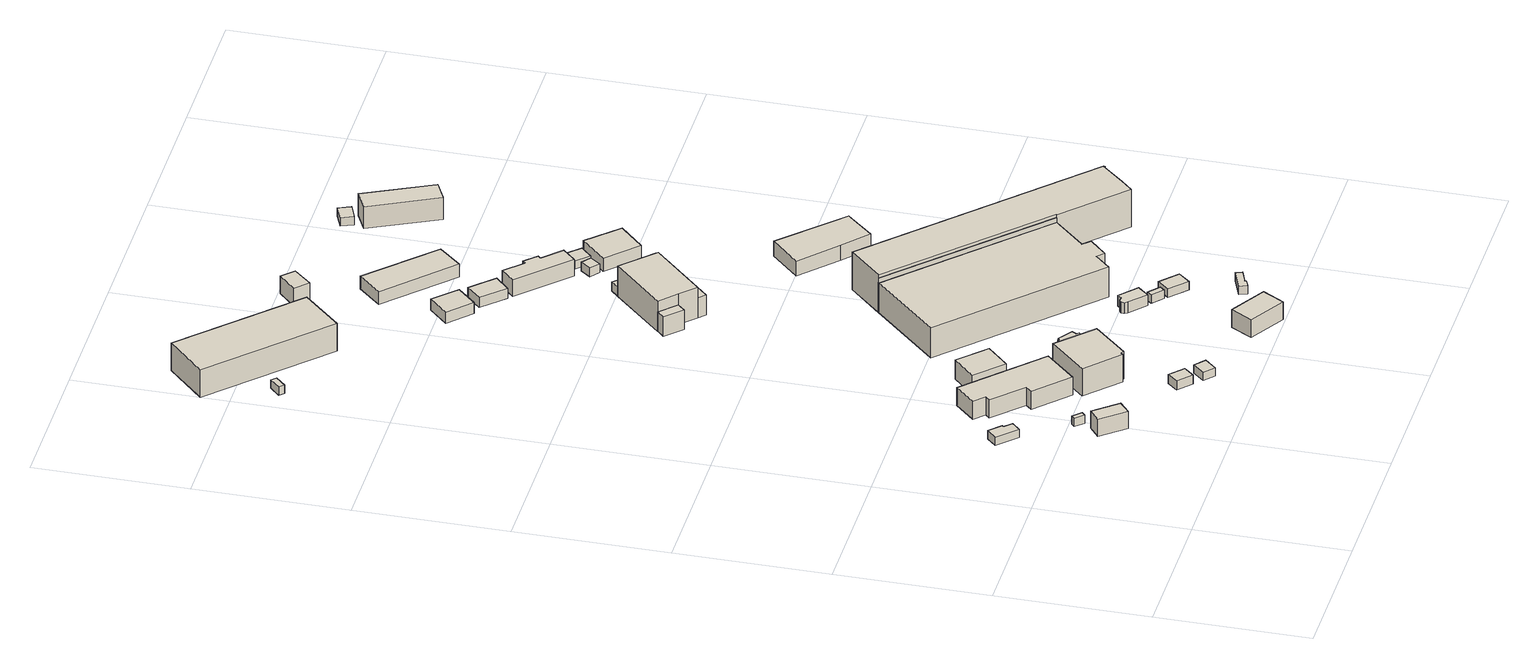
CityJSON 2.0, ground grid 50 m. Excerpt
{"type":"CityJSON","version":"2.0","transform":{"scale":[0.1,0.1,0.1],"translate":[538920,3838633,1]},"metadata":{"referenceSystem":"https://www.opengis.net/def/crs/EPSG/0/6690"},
"CityObjects":{
"building1":{"type":"Building","attributes":{"class":"3001","BuildingDetailAttribute.specifiedBuildingCoverageRate":0.6,"BuildingDetailAttribute.surveyYear":2017,"BuildingRiverFloodingRiskAttribute.description":"1","BuildingRiverFloodingRiskAttribute.rank":"2","BuildingRiverFloodingRiskAttribute.depth":0.975,"BuildingRiverFloodingRiskAttribute.adminType":"1","BuildingRiverFloodingRiskAttribute.scale":"2","BuildingRiverFloodingRiskAttribute.duration":2.05,"BuildingTsunamiRiskAttribute.description":"1","BuildingTsunamiRiskAttribute.rank":"1","BuildingTsunamiRiskAttribute.depth":0.34,"BuildingHighTideRiskAttribute.description":"1","BuildingHighTideRiskAttribute.rank":"2","BuildingHighTideRiskAttribute.depth":2.51,"BuildingIDAttribute.prefecture":"27","BuildingIDAttribute.city":"27113"},"geometry":[{"type":"Solid","lod":"1","boundaries":[[[[0,1,2,3,4,5]],[[4,6,7,5]],[[3,8,6,4]],[[2,9,8,3]],[[1,10,9,2]],[[0,11,10,1]],[[5,7,11,0]],[[6,8,9,10,11,7]]]]}]},
"building2":{"type":"Building","attributes":{"class":"3001","measuredHeight":6.1,"BuildingDetailAttribute.specifiedBuildingCoverageRate":0.6,"BuildingDetailAttribute.surveyYear":2017,"BuildingRiverFloodingRiskAttribute.description":"1","BuildingRiverFloodingRiskAttribute.rank":"2","BuildingRiverFloodingRiskAttribute.depth":0.91,"BuildingRiverFloodingRiskAttribute.adminType":"1","BuildingRiverFloodingRiskAttribute.scale":"2","BuildingRiverFloodingRiskAttribute.duration":2.18,"BuildingTsunamiRiskAttribute.description":"1","BuildingTsunamiRiskAttribute.rank":"2","BuildingTsunamiRiskAttribute.depth":0.71,"BuildingHighTideRiskAttribute.description":"1","BuildingHighTideRiskAttribute.rank":"3","BuildingHighTideRiskAttribute.depth":3.35,"BuildingIDAttribute.prefecture":"27","BuildingIDAttribute.city":"27113"},"geometry":[{"type":"Solid","lod":"1","boundaries":[[[[12,13,14,15]],[[14,16,17,15]],[[13,18,16,14]],[[12,19,18,13]],[[15,17,19,12]],[[16,18,19,17]]]]}]},
"building3":{"type":"Building","attributes":{"class":"3001","BuildingDetailAttribute.specifiedBuildingCoverageRate":0.6,"BuildingDetailAttribute.surveyYear":2017,"BuildingRiverFloodingRiskAttribute.description":"1","BuildingRiverFloodingRiskAttribute.rank":"2","BuildingRiverFloodingRiskAttribute.depth":0.562,"BuildingRiverFloodingRiskAttribute.adminType":"1","BuildingRiverFloodingRiskAttribute.scale":"2","BuildingRiverFloodingRiskAttribute.duration":0.55,"BuildingTsunamiRiskAttribute.description":"1","BuildingTsunamiRiskAttribute.rank":"1","BuildingTsunamiRiskAttribute.depth":0.32,"BuildingHighTideRiskAttribute.description":"1","BuildingHighTideRiskAttribute.rank":"2","BuildingHighTideRiskAttribute.depth":2.95,"BuildingIDAttribute.prefecture":"27","BuildingIDAttribute.city":"27113"},"geometry":[{"type":"Solid","lod":"1","boundaries":[[[[20,21,22,23]],[[22,24,25,23]],[[21,26,24,22]],[[20,27,26,21]],[[23,25,27,20]],[[24,26,27,25]]]]}]},
"building4":{"type":"Building","attributes":{"class":"3003","measuredHeight":6.5,"BuildingDetailAttribute.specifiedBuildingCoverageRate":0.6,"BuildingDetailAttribute.surveyYear":2017,"BuildingRiverFloodingRiskAttribute.description":"1","BuildingRiverFloodingRiskAttribute.rank":"2","BuildingRiverFloodingRiskAttribute.depth":0.852,"BuildingRiverFloodingRiskAttribute.adminType":"1","BuildingRiverFloodingRiskAttribute.scale":"2","BuildingRiverFloodingRiskAttribute.duration":1.78,"BuildingTsunamiRiskAttribute.description":"1","BuildingTsunamiRiskAttribute.rank":"1","BuildingTsunamiRiskAttribute.depth":0.22,"BuildingHighTideRiskAttribute.description":"1","BuildingHighTideRiskAttribute.rank":"2","BuildingHighTideRiskAttribute.depth":2.92,"BuildingIDAttribute.prefecture":"27","BuildingIDAttribute.city":"27113"},"geometry":[{"type":"Solid","lod":"1","boundaries":[[[[28,29,30,31,32,33,34,35]],[[34,36,37,35]],[[33,38,36,34]],[[32,39,38,33]],[[31,40,39,32]],[[30,41,40,31]],[[29,42,41,30]],[[28,43,42,29]],[[35,37,43,28]],[[36,38,39,40,41,42,43,37]]]]}]},
"building5":{"type":"Building","attributes":{"class":"3001","measuredHeight":3.4,"BuildingDetailAttribute.specifiedBuildingCoverageRate":0.6,"BuildingDetailAttribute.surveyYear":2017,"BuildingRiverFloodingRiskAttribute.description":"1","BuildingRiverFloodingRiskAttribute.rank":"2","BuildingRiverFloodingRiskAttribute.depth":0.884,"BuildingRiverFloodingRiskAttribute.adminType":"1","BuildingRiverFloodingRiskAttribute.scale":"2","BuildingRiverFloodingRiskAttribute.duration":2.1,"BuildingTsunamiRiskAttribute.description":"1","BuildingTsunamiRiskAttribute.rank":"1","BuildingTsunamiRiskAttribute.depth":0.27,"BuildingHighTideRiskAttribute.description":"1","BuildingHighTideRiskAttribute.rank":"2","BuildingHighTideRiskAttribute.depth":2.98,"BuildingIDAttribute.prefecture":"27","BuildingIDAttribute.city":"27113"},"geometry":[{"type":"Solid","lod":"1","boundaries":[[[[44,45,46,47]],[[46,48,49,47]],[[45,50,48,46]],[[44,51,50,45]],[[47,49,51,44]],[[48,50,51,49]]]]}]},
"building6":{"type":"Building","attributes":{"class":"3001","BuildingDetailAttribute.specifiedBuildingCoverageRate":0.6,"BuildingDetailAttribute.surveyYear":2017,"BuildingRiverFloodingRiskAttribute.description":"1","BuildingRiverFloodingRiskAttribute.rank":"2","BuildingRiverFloodingRiskAttribute.depth":0.884,"BuildingRiverFloodingRiskAttribute.adminType":"1","BuildingRiverFloodingRiskAttribute.scale":"2","BuildingRiverFloodingRiskAttribute.duration":2.1,"BuildingTsunamiRiskAttribute.description":"1","BuildingTsunamiRiskAttribute.rank":"1","BuildingTsunamiRiskAttribute.depth":0.12,"BuildingHighTideRiskAttribute.description":"1","BuildingHighTideRiskAttribute.rank":"2","BuildingHighTideRiskAttribute.depth":2.93,"BuildingIDAttribute.prefecture":"27","BuildingIDAttribute.city":"27113"},"geometry":[{"type":"Solid","lod":"1","boundaries":[[[[52,53,54,55]],[[54,56,57,55]],[[53,58,56,54]],[[52,59,58,53]],[[55,57,59,52]],[[56,58,59,57]]]]}]},
"building7":{"type":"Building","attributes":{"計測周辺長":44.35,"1/2500図郭":34,"区名":"西淀川区","町丁目名称":"西島２丁目","街区番号":1,"class":"3001","usage":"452","measuredHeight":7,"storeysAboveGround":1,"BuildingDetailAttribute.buildingRoofEdgeArea":121.85,"BuildingDetailAttribute.buildingStructureType":"610","BuildingDetailAttribute.buildingStructureOrgType":"2","BuildingDetailAttribute.detailedUsage":"1620","BuildingDetailAttribute.specifiedBuildingCoverageRate":0.6,"BuildingDetailAttribute.surveyYear":2017,"BuildingRiverFloodingRiskAttribute.description":"1","BuildingRiverFloodingRiskAttribute.rank":"2","BuildingRiverFloodingRiskAttribute.depth":0.852,"BuildingRiverFloodingRiskAttribute.adminType":"1","BuildingRiverFloodingRiskAttribute.scale":"2","BuildingRiverFloodingRiskAttribute.duration":1.78,"BuildingTsunamiRiskAttribute.description":"1","BuildingTsunamiRiskAttribute.rank":"1","BuildingTsunamiRiskAttribute.depth":0.3,"BuildingHighTideRiskAttribute.description":"1","BuildingHighTideRiskAttribute.rank":"3","BuildingHighTideRiskAttribute.depth":3.02,"BuildingIDAttribute.prefecture":"27","BuildingIDAttribute.city":"27113"},"geometry":[{"type":"Solid","lod":"1","boundaries":[[[[60,61,62,63]],[[62,64,65,63]],[[61,66,64,62]],[[60,67,66,61]],[[63,65,67,60]],[[64,66,67,65]]]]}]},
"building8":{"type":"Building","attributes":{"計測周辺長":64.25,"1/2500図郭":34,"区名":"西淀川区","町丁目名称":"西島２丁目","街区番号":1,"class":"3001","usage":"452","measuredHeight":9.9,"storeysAboveGround":2,"BuildingDetailAttribute.buildingRoofEdgeArea":258.98,"BuildingDetailAttribute.buildingStructureType":"610","BuildingDetailAttribute.buildingStructureOrgType":"2","BuildingDetailAttribute.detailedUsage":"1620","BuildingDetailAttribute.specifiedBuildingCoverageRate":0.6,"BuildingDetailAttribute.surveyYear":2017,"BuildingRiverFloodingRiskAttribute.description":"1","BuildingRiverFloodingRiskAttribute.rank":"2","BuildingRiverFloodingRiskAttribute.depth":0.881,"BuildingRiverFloodingRiskAttribute.adminType":"1","BuildingRiverFloodingRiskAttribute.scale":"2","BuildingRiverFloodingRiskAttribute.duration":2.22,"BuildingTsunamiRiskAttribute.description":"1","BuildingTsunamiRiskAttribute.rank":"1","BuildingTsunamiRiskAttribute.depth":0.17,"BuildingHighTideRiskAttribute.description":"1","BuildingHighTideRiskAttribute.rank":"2","BuildingHighTideRiskAttribute.depth":2.93,"BuildingIDAttribute.prefecture":"27","BuildingIDAttribute.city":"27113"},"geometry":[{"type":"Solid","lod":"1","boundaries":[[[[68,69,70,71,72,73]],[[72,74,75,73]],[[71,76,74,72]],[[70,77,76,71]],[[69,78,77,70]],[[68,79,78,69]],[[73,75,79,68]],[[74,76,77,78,79,75]]]]}]},
"building9":{"type":"Building","attributes":{"class":"3001","BuildingDetailAttribute.specifiedBuildingCoverageRate":0.6,"BuildingDetailAttribute.surveyYear":2017,"BuildingRiverFloodingRiskAttribute.description":"1","BuildingRiverFloodingRiskAttribute.rank":"2","BuildingRiverFloodingRiskAttribute.depth":1.43,"BuildingRiverFloodingRiskAttribute.adminType":"1","BuildingRiverFloodingRiskAttribute.scale":"2","BuildingRiverFloodingRiskAttribute.duration":3.53,"BuildingTsunamiRiskAttribute.description":"1","BuildingTsunamiRiskAttribute.rank":"2","BuildingTsunamiRiskAttribute.depth":1.25,"BuildingHighTideRiskAttribute.description":"1","BuildingHighTideRiskAttribute.rank":"3","BuildingHighTideRiskAttribute.depth":3.85,"BuildingIDAttribute.prefecture":"27","BuildingIDAttribute.city":"27113"},"geometry":[{"type":"Solid","lod":"1","boundaries":[[[[80,81,82,83]],[[82,84,85,83]],[[81,86,84,82]],[[80,87,86,81]],[[83,85,87,80]],[[84,86,87,85]]]]}]},
"building10":{"type":"Building","attributes":{"class":"3001","measuredHeight":3.4,"BuildingDetailAttribute.specifiedBuildingCoverageRate":0.6,"BuildingDetailAttribute.surveyYear":2017,"BuildingRiverFloodingRiskAttribute.description":"1","BuildingRiverFloodingRiskAttribute.rank":"2","BuildingRiverFloodingRiskAttribute.depth":0.881,"BuildingRiverFloodingRiskAttribute.adminType":"1","BuildingRiverFloodingRiskAttribute.scale":"2","BuildingRiverFloodingRiskAttribute.duration":2.22,"BuildingTsunamiRiskAttribute.description":"1","BuildingTsunamiRiskAttribute.rank":"1","BuildingTsunamiRiskAttribute.depth":0.32,"BuildingHighTideRiskAttribute.description":"1","BuildingHighTideRiskAttribute.rank":"3","BuildingHighTideRiskAttribute.depth":3.11,"BuildingIDAttribute.prefecture":"27","BuildingIDAttribute.city":"27113"},"geometry":[{"type":"Solid","lod":"1","boundaries":[[[[88,89,90,91,92,93,94,95]],[[94,96,97,95]],[[93,98,96,94]],[[92,99,98,93]],[[91,100,99,92]],[[90,101,100,91]],[[89,102,101,90]],[[88,103,102,89]],[[95,97,103,88]],[[96,98,99,100,101,102,103,97]]]]}]},
"building11":{"type":"Building","attributes":{"計測周辺長":632.1,"1/2500図郭":34,"区名":"西淀川区","町丁目名称":"西島２丁目","街区番号":1,"class":"3001","usage":"452","measuredHeight":9.8,"storeysAboveGround":1,"BuildingDetailAttribute.buildingRoofEdgeArea":9123.74,"BuildingDetailAttribute.buildingStructureType":"610","BuildingDetailAttribute.buildingStructureOrgType":"2","BuildingDetailAttribute.detailedUsage":"1620","BuildingDetailAttribute.specifiedBuildingCoverageRate":0.6,"BuildingDetailAttribute.surveyYear":2017,"BuildingRiverFloodingRiskAttribute.description":"1","BuildingRiverFloodingRiskAttribute.rank":"2","BuildingRiverFloodingRiskAttribute.depth":1.49,"BuildingRiverFloodingRiskAttribute.adminType":"1","BuildingRiverFloodingRiskAttribute.scale":"2","BuildingRiverFloodingRiskAttribute.duration":4.28,"BuildingTsunamiRiskAttribute.description":"1","BuildingTsunamiRiskAttribute.rank":"2","BuildingTsunamiRiskAttribute.depth":1.01,"BuildingHighTideRiskAttribute.description":"1","BuildingHighTideRiskAttribute.rank":"3","BuildingHighTideRiskAttribute.depth":3.94,"BuildingIDAttribute.prefecture":"27","BuildingIDAttribute.city":"27113"},"geometry":[{"type":"Solid","lod":"1","boundaries":[[[[104,105,106,107]],[[106,108,109,107]],[[105,110,108,106]],[[104,111,110,105]],[[107,109,111,104]],[[108,110,111,109]]]]}]},
"building12":{"type":"Building","attributes":{"計測周辺長":41.01,"1/2500図郭":34,"区名":"西淀川区","町丁目名称":"西島２丁目","街区番号":1,"class":"3003","usage":"441","measuredHeight":6.4,"storeysAboveGround":1,"BuildingDetailAttribute.buildingRoofEdgeArea":99.91,"BuildingDetailAttribute.buildingStructureType":"610","BuildingDetailAttribute.buildingStructureOrgType":"2","BuildingDetailAttribute.detailedUsage":"1510","BuildingDetailAttribute.specifiedBuildingCoverageRate":0.6,"BuildingDetailAttribute.surveyYear":2017,"BuildingRiverFloodingRiskAttribute.description":"1","BuildingRiverFloodingRiskAttribute.rank":"2","BuildingRiverFloodingRiskAttribute.depth":0.934,"BuildingRiverFloodingRiskAttribute.adminType":"1","BuildingRiverFloodingRiskAttribute.scale":"2","BuildingRiverFloodingRiskAttribute.duration":2.2,"BuildingTsunamiRiskAttribute.description":"1","BuildingTsunamiRiskAttribute.rank":"1","BuildingTsunamiRiskAttribute.depth":0.34,"BuildingHighTideRiskAttribute.description":"1","BuildingHighTideRiskAttribute.rank":"3","BuildingHighTideRiskAttribute.depth":3.35,"BuildingIDAttribute.prefecture":"27","BuildingIDAttribute.city":"27113"},"geometry":[{"type":"Solid","lod":"1","boundaries":[[[[112,113,114,115]],[[114,116,117,115]],[[113,118,116,114]],[[112,119,118,113]],[[115,117,119,112]],[[116,118,119,117]]]]}]},
"building13":{"type":"Building","attributes":{"class":"3003","measuredHeight":7,"BuildingDetailAttribute.specifiedBuildingCoverageRate":0.6,"BuildingDetailAttribute.surveyYear":2017,"BuildingRiverFloodingRiskAttribute.description":"1","BuildingRiverFloodingRiskAttribute.rank":"2","BuildingRiverFloodingRiskAttribute.depth":1.22,"BuildingRiverFloodingRiskAttribute.adminType":"1","BuildingRiverFloodingRiskAttribute.scale":"2","BuildingRiverFloodingRiskAttribute.duration":2.65,"BuildingTsunamiRiskAttribute.description":"1","BuildingTsunamiRiskAttribute.rank":"2","BuildingTsunamiRiskAttribute.depth":0.55,"BuildingHighTideRiskAttribute.description":"1","BuildingHighTideRiskAttribute.rank":"3","BuildingHighTideRiskAttribute.depth":3.21,"BuildingIDAttribute.prefecture":"27","BuildingIDAttribute.city":"27113"},"geometry":[{"type":"Solid","lod":"1","boundaries":[[[[120,121,122,123]],[[122,124,125,123]],[[121,126,124,122]],[[120,127,126,121]],[[123,125,127,120]],[[124,126,127,125]]]]}]},
"building14":{"type":"Building","attributes":{"class":"3003","measuredHeight":3.9,"BuildingDetailAttribute.specifiedBuildingCoverageRate":0.6,"BuildingDetailAttribute.surveyYear":2017,"BuildingRiverFloodingRiskAttribute.description":"1","BuildingRiverFloodingRiskAttribute.rank":"2","BuildingRiverFloodingRiskAttribute.depth":1.2,"BuildingRiverFloodingRiskAttribute.adminType":"1","BuildingRiverFloodingRiskAttribute.scale":"2","BuildingRiverFloodingRiskAttribute.duration":2.58,"BuildingTsunamiRiskAttribute.description":"1","BuildingTsunamiRiskAttribute.rank":"1","BuildingTsunamiRiskAttribute.depth":0.44,"BuildingHighTideRiskAttribute.description":"1","BuildingHighTideRiskAttribute.rank":"3","BuildingHighTideRiskAttribute.depth":3.41,"BuildingIDAttribute.prefecture":"27","BuildingIDAttribute.city":"27113"},"geometry":[{"type":"Solid","lod":"1","boundaries":[[[[128,129,130,131,132,133,134,135,136,137]],[[136,138,139,137]],[[135,140,138,136]],[[134,141,140,135]],[[133,142,141,134]],[[132,143,142,133]],[[131,144,143,132]],[[130,145,144,131]],[[129,146,145,130]],[[128,147,146,129]],[[137,139,147,128]],[[138,140,141,142,143,144,145,146,147,139]]]]}]},
"building15":{"type":"Building","attributes":{"計測周辺長":193.15,"1/2500図郭":34,"区名":"西淀川区","町丁目名称":"西島２丁目","街区番号":1,"class":"3001","usage":"452","measuredHeight":10.8,"storeysAboveGround":2,"BuildingDetailAttribute.buildingRoofEdgeArea":1905.08,"BuildingDetailAttribute.buildingStructureType":"610","BuildingDetailAttribute.buildingStructureOrgType":"2","BuildingDetailAttribute.detailedUsage":"1620","BuildingDetailAttribute.specifiedBuildingCoverageRate":0.6,"BuildingDetailAttribute.surveyYear":2017,"BuildingRiverFloodingRiskAttribute.description":"1","BuildingRiverFloodingRiskAttribute.rank":"2","BuildingRiverFloodingRiskAttribute.depth":1.15,"BuildingRiverFloodingRiskAttribute.adminType":"1","BuildingRiverFloodingRiskAttribute.scale":"2","BuildingRiverFloodingRiskAttribute.duration":2.62,"BuildingTsunamiRiskAttribute.description":"1","BuildingTsunamiRiskAttribute.rank":"1","BuildingTsunamiRiskAttribute.depth":0.41,"BuildingHighTideRiskAttribute.description":"1","BuildingHighTideRiskAttribute.rank":"3","BuildingHighTideRiskAttribute.depth":3.24,"BuildingIDAttribute.prefecture":"27","BuildingIDAttribute.city":"27113"},"geometry":[{"type":"Solid","lod":"1","boundaries":[[[[148,149,150,151,152,153,154,155,156,157]],[[156,158,159,157]],[[155,160,158,156]],[[154,161,160,155]],[[153,162,161,154]],[[152,163,162,153]],[[151,164,163,152]],[[150,165,164,151]],[[149,166,165,150]],[[148,167,166,149]],[[157,159,167,148]],[[158,160,161,162,163,164,165,166,167,159]]]]}]},
"building16":{"type":"Building","attributes":{"class":"3001","BuildingDetailAttribute.specifiedBuildingCoverageRate":0.6,"BuildingDetailAttribute.surveyYear":2017,"BuildingRiverFloodingRiskAttribute.description":"1","BuildingRiverFloodingRiskAttribute.rank":"2","BuildingRiverFloodingRiskAttribute.depth":0.876,"BuildingRiverFloodingRiskAttribute.adminType":"1","BuildingRiverFloodingRiskAttribute.scale":"2","BuildingRiverFloodingRiskAttribute.duration":2.12,"BuildingTsunamiRiskAttribute.description":"1","BuildingTsunamiRiskAttribute.rank":"1","BuildingTsunamiRiskAttribute.depth":0.45,"BuildingHighTideRiskAttribute.description":"1","BuildingHighTideRiskAttribute.rank":"3","BuildingHighTideRiskAttribute.depth":3.47,"BuildingIDAttribute.prefecture":"27","BuildingIDAttribute.city":"27113"},"geometry":[{"type":"Solid","lod":"1","boundaries":[[[[168,169,170,171]],[[170,172,173,171]],[[169,174,172,170]],[[168,175,174,169]],[[171,173,175,168]],[[172,174,175,173]]]]}]},
"building17":{"type":"Building","attributes":{"class":"3001","measuredHeight":11,"BuildingDetailAttribute.specifiedBuildingCoverageRate":0.6,"BuildingDetailAttribute.surveyYear":2017,"BuildingRiverFloodingRiskAttribute.description":"1","BuildingRiverFloodingRiskAttribute.rank":"2","BuildingRiverFloodingRiskAttribute.depth":1.23,"BuildingRiverFloodingRiskAttribute.adminType":"1","BuildingRiverFloodingRiskAttribute.scale":"2","BuildingRiverFloodingRiskAttribute.duration":2.67,"BuildingTsunamiRiskAttribute.description":"1","BuildingTsunamiRiskAttribute.rank":"1","BuildingTsunamiRiskAttribute.depth":0.09,"BuildingHighTideRiskAttribute.description":"1","BuildingHighTideRiskAttribute.rank":"2","BuildingHighTideRiskAttribute.depth":2.95,"BuildingIDAttribute.prefecture":"27","BuildingIDAttribute.city":"27113"},"geometry":[{"type":"Solid","lod":"1","boundaries":[[[[176,177,178,179,180,181,182,183,184]],[[183,185,186,184]],[[182,187,185,183]],[[181,188,187,182]],[[180,189,188,181]],[[179,190,189,180]],[[178,191,190,179]],[[177,192,191,178]],[[176,193,192,177]],[[184,186,193,176]],[[185,187,188,189,190,191,192,193,186]]]]}]},
"building18":{"type":"Building","attributes":{"計測周辺長":37.48,"1/2500図郭":34,"区名":"西淀川区","町丁目名称":"西島２丁目","街区番号":1,"class":"3001","usage":"452","measuredHeight":4,"storeysAboveGround":1,"BuildingDetailAttribute.buildingRoofEdgeArea":87.28,"BuildingDetailAttribute.buildingStructureType":"610","BuildingDetailAttribute.buildingStructureOrgType":"2","BuildingDetailAttribute.detailedUsage":"1620","BuildingDetailAttribute.specifiedBuildingCoverageRate":0.6,"BuildingDetailAttribute.surveyYear":2017,"BuildingRiverFloodingRiskAttribute.description":"1","BuildingRiverFloodingRiskAttribute.rank":"2","BuildingRiverFloodingRiskAttribute.depth":1.43,"BuildingRiverFloodingRiskAttribute.adminType":"1","BuildingRiverFloodingRiskAttribute.scale":"2","BuildingRiverFloodingRiskAttribute.duration":3.55,"BuildingTsunamiRiskAttribute.description":"1","BuildingTsunamiRiskAttribute.rank":"2","BuildingTsunamiRiskAttribute.depth":1.18,"BuildingHighTideRiskAttribute.description":"1","BuildingHighTideRiskAttribute.rank":"3","BuildingHighTideRiskAttribute.depth":3.87,"BuildingIDAttribute.prefecture":"27","BuildingIDAttribute.city":"27113"},"geometry":[{"type":"Solid","lod":"1","boundaries":[[[[194,195,196,197]],[[196,198,199,197]],[[195,200,198,196]],[[194,201,200,195]],[[197,199,201,194]],[[198,200,201,199]]]]}]},
"building19":{"type":"Building","attributes":{"class":"3001","BuildingDetailAttribute.specifiedBuildingCoverageRate":0.6,"BuildingDetailAttribute.surveyYear":2017,"BuildingRiverFloodingRiskAttribute.description":"1","BuildingRiverFloodingRiskAttribute.rank":"2","BuildingRiverFloodingRiskAttribute.depth":1.39,"BuildingRiverFloodingRiskAttribute.adminType":"1","BuildingRiverFloodingRiskAttribute.scale":"2","BuildingRiverFloodingRiskAttribute.duration":2.82,"BuildingTsunamiRiskAttribute.description":"1","BuildingTsunamiRiskAttribute.rank":"1","BuildingTsunamiRiskAttribute.depth":0.41,"BuildingHighTideRiskAttribute.description":"1","BuildingHighTideRiskAttribute.rank":"3","BuildingHighTideRiskAttribute.depth":3.43,"BuildingIDAttribute.prefecture":"27","BuildingIDAttribute.city":"27113"},"geometry":[{"type":"Solid","lod":"1","boundaries":[[[[202,203,204,205]],[[204,206,207,205]],[[203,208,206,204]],[[202,209,208,203]],[[205,207,209,202]],[[206,208,209,207]]]]}]},
"building20":{"type":"Building","attributes":{"class":"3001","BuildingDetailAttribute.specifiedBuildingCoverageRate":0.6,"BuildingDetailAttribute.surveyYear":2017,"BuildingRiverFloodingRiskAttribute.description":"1","BuildingRiverFloodingRiskAttribute.rank":"2","BuildingRiverFloodingRiskAttribute.depth":1.43,"BuildingRiverFloodingRiskAttribute.adminType":"1","BuildingRiverFloodingRiskAttribute.scale":"2","BuildingRiverFloodingRiskAttribute.duration":2.87,"BuildingTsunamiRiskAttribute.description":"1","BuildingTsunamiRiskAttribute.rank":"1","BuildingTsunamiRiskAttribute.depth":0.47,"BuildingHighTideRiskAttribute.description":"1","BuildingHighTideRiskAttribute.rank":"3","BuildingHighTideRiskAttribute.depth":3.5,"BuildingIDAttribute.prefecture":"27","BuildingIDAttribute.city":"27113"},"geometry":[{"type":"Solid","lod":"1","boundaries":[[[[210,211,212,213,214,215]],[[214,216,217,215]],[[213,218,216,214]],[[212,219,218,213]],[[211,220,219,212]],[[210,221,220,211]],[[215,217,221,210]],[[216,218,219,220,221,217]]]]}]},
"building21":{"type":"Building","attributes":{"class":"3003","measuredHeight":7.3,"BuildingDetailAttribute.specifiedBuildingCoverageRate":0.6,"BuildingDetailAttribute.surveyYear":2017,"BuildingRiverFloodingRiskAttribute.description":"1","BuildingRiverFloodingRiskAttribute.rank":"2","BuildingRiverFloodingRiskAttribute.depth":1.22,"BuildingRiverFloodingRiskAttribute.adminType":"1","BuildingRiverFloodingRiskAttribute.scale":"2","BuildingRiverFloodingRiskAttribute.duration":2.65,"BuildingTsunamiRiskAttribute.description":"1","BuildingTsunamiRiskAttribute.rank":"2","BuildingTsunamiRiskAttribute.depth":0.5,"BuildingHighTideRiskAttribute.description":"1","BuildingHighTideRiskAttribute.rank":"3","BuildingHighTideRiskAttribute.depth":3.36,"BuildingIDAttribute.prefecture":"27","BuildingIDAttribute.city":"27113"},"geometry":[{"type":"Solid","lod":"1","boundaries":[[[[222,223,180,179]],[[180,224,225,179]],[[223,226,224,180]],[[222,227,226,223]],[[179,225,227,222]],[[224,226,227,225]]]]}]},
"building22":{"type":"Building","attributes":{"計測周辺長":33.24,"1/2500図郭":34,"区名":"西淀川区","町丁目名称":"西島２丁目","街区番号":1,"class":"3001","usage":"452","measuredHeight":3.7,"storeysAboveGround":1,"BuildingDetailAttribute.buildingRoofEdgeArea":65.94,"BuildingDetailAttribute.buildingStructureType":"610","BuildingDetailAttribute.buildingStructureOrgType":"2","BuildingDetailAttribute.detailedUsage":"1620","BuildingDetailAttribute.specifiedBuildingCoverageRate":0.6,"BuildingDetailAttribute.surveyYear":2017,"BuildingRiverFloodingRiskAttribute.description":"1","BuildingRiverFloodingRiskAttribute.rank":"2","BuildingRiverFloodingRiskAttribute.depth":1.45,"BuildingRiverFloodingRiskAttribute.adminType":"1","BuildingRiverFloodingRiskAttribute.scale":"2","BuildingRiverFloodingRiskAttribute.duration":3.72,"BuildingTsunamiRiskAttribute.description":"1","BuildingTsunamiRiskAttribute.rank":"2","BuildingTsunamiRiskAttribute.depth":0.98,"BuildingHighTideRiskAttribute.description":"1","BuildingHighTideRiskAttribute.rank":"3","BuildingHighTideRiskAttribute.depth":3.7,"BuildingIDAttribute.prefecture":"27","BuildingIDAttribute.city":"27113"},"geometry":[{"type":"Solid","lod":"1","boundaries":[[[[228,229,230,231]],[[230,232,233,231]],[[229,234,232,230]],[[228,235,234,229]],[[231,233,235,228]],[[232,234,235,233]]]]}]},
"building23":{"type":"Building","attributes":{"計測周辺長":127.51,"1/2500図郭":34,"区名":"西淀川区","町丁目名称":"西島２丁目","街区番号":1,"class":"3002","usage":"452","measuredHeight":12.5,"storeysAboveGround":2,"BuildingDetailAttribute.buildingRoofEdgeArea":14.88,"BuildingDetailAttribute.buildingStructureType":"610","BuildingDetailAttribute.buildingStructureOrgType":"2","BuildingDetailAttribute.detailedUsage":"1620","BuildingDetailAttribute.specifiedBuildingCoverageRate":0.6,"BuildingDetailAttribute.surveyYear":2017,"BuildingRiverFloodingRiskAttribute.description":"1","BuildingRiverFloodingRiskAttribute.rank":"2","BuildingRiverFloodingRiskAttribute.depth":1.01,"BuildingRiverFloodingRiskAttribute.adminType":"1","BuildingRiverFloodingRiskAttribute.scale":"2","BuildingRiverFloodingRiskAttribute.duration":2.2,"BuildingTsunamiRiskAttribute.description":"1","BuildingTsunamiRiskAttribute.rank":"1","BuildingTsunamiRiskAttribute.depth":0.39,"BuildingHighTideRiskAttribute.description":"1","BuildingHighTideRiskAttribute.rank":"3","BuildingHighTideRiskAttribute.depth":3.31,"BuildingIDAttribute.prefecture":"27","BuildingIDAttribute.city":"27113"},"geometry":[{"type":"Solid","lod":"1","boundaries":[[[[148,157,236,149]],[[236,237,238,149]],[[157,239,237,236]],[[148,240,239,157]],[[149,238,240,148]],[[237,239,240,238]]]]}]},
"building24":{"type":"Building","attributes":{"class":"3001","measuredHeight":3.3,"BuildingDetailAttribute.specifiedBuildingCoverageRate":0.6,"BuildingDetailAttribute.surveyYear":2017,"BuildingRiverFloodingRiskAttribute.description":"1","BuildingRiverFloodingRiskAttribute.rank":"2","BuildingRiverFloodingRiskAttribute.depth":1.23,"BuildingRiverFloodingRiskAttribute.adminType":"1","BuildingRiverFloodingRiskAttribute.scale":"2","BuildingRiverFloodingRiskAttribute.duration":2.67,"BuildingTsunamiRiskAttribute.description":"1","BuildingTsunamiRiskAttribute.rank":"1","BuildingTsunamiRiskAttribute.depth":0.05,"BuildingHighTideRiskAttribute.description":"1","BuildingHighTideRiskAttribute.rank":"2","BuildingHighTideRiskAttribute.depth":2.85,"BuildingIDAttribute.prefecture":"27","BuildingIDAttribute.city":"27113"},"geometry":[{"type":"Solid","lod":"1","boundaries":[[[[241,242,176,184]],[[176,243,244,184]],[[242,245,243,176]],[[241,246,245,242]],[[184,244,246,241]],[[243,245,246,244]]]]}]},
"building25":{"type":"Building","attributes":{"計測周辺長":26.87,"1/2500図郭":34,"区名":"西淀川区","町丁目名称":"西島２丁目","街区番号":1,"class":"3001","usage":"452","measuredHeight":6.4,"storeysAboveGround":1,"BuildingDetailAttribute.buildingRoofEdgeArea":43.59,"BuildingDetailAttribute.buildingStructureType":"610","BuildingDetailAttribute.buildingStructureOrgType":"2","BuildingDetailAttribute.detailedUsage":"1620","BuildingDetailAttribute.specifiedBuildingCoverageRate":0.6,"BuildingDetailAttribute.surveyYear":2017,"BuildingRiverFloodingRiskAttribute.description":"1","BuildingRiverFloodingRiskAttribute.rank":"2","BuildingRiverFloodingRiskAttribute.depth":1.64,"BuildingRiverFloodingRiskAttribute.adminType":"1","BuildingRiverFloodingRiskAttribute.scale":"2","BuildingRiverFloodingRiskAttribute.duration":8.18,"BuildingTsunamiRiskAttribute.description":"1","BuildingTsunamiRiskAttribute.rank":"2","BuildingTsunamiRiskAttribute.depth":1.31,"BuildingHighTideRiskAttribute.description":"1","BuildingHighTideRiskAttribute.rank":"3","BuildingHighTideRiskAttribute.depth":4.02,"BuildingIDAttribute.prefecture":"27","BuildingIDAttribute.city":"27113"},"geometry":[{"type":"Solid","lod":"1","boundaries":[[[[247,248,249,250]],[[249,251,252,250]],[[248,253,251,249]],[[247,254,253,248]],[[250,252,254,247]],[[251,253,254,252]]]]}]},
"building26":{"type":"Building","attributes":{"class":"3001","measuredHeight":3.5,"BuildingDetailAttribute.specifiedBuildingCoverageRate":0.6,"BuildingDetailAttribute.surveyYear":2017,"BuildingRiverFloodingRiskAttribute.description":"1","BuildingRiverFloodingRiskAttribute.rank":"2","BuildingRiverFloodingRiskAttribute.depth":1.46,"BuildingRiverFloodingRiskAttribute.adminType":"1","BuildingRiverFloodingRiskAttribute.scale":"2","BuildingRiverFloodingRiskAttribute.duration":3.88,"BuildingTsunamiRiskAttribute.description":"1","BuildingTsunamiRiskAttribute.rank":"2","BuildingTsunamiRiskAttribute.depth":0.68,"BuildingHighTideRiskAttribute.description":"1","BuildingHighTideRiskAttribute.rank":"3","BuildingHighTideRiskAttribute.depth":3.5,"BuildingIDAttribute.prefecture":"27","BuildingIDAttribute.city":"27113"},"geometry":[{"type":"Solid","lod":"1","boundaries":[[[[255,256,257,178,177]],[[178,258,259,177]],[[257,260,258,178]],[[256,261,260,257]],[[255,262,261,256]],[[177,259,262,255]],[[258,260,261,262,259]]]]}]},
"building27":{"type":"Building","attributes":{"計測周辺長":57.98,"1/2500図郭":34,"区名":"西淀川区","町丁目名称":"西島２丁目","街区番号":1,"class":"3003","usage":"452","measuredHeight":6,"storeysAboveGround":1,"BuildingDetailAttribute.buildingRoofEdgeArea":144,"BuildingDetailAttribute.buildingStructureType":"610","BuildingDetailAttribute.buildingStructureOrgType":"2","BuildingDetailAttribute.detailedUsage":"1620","BuildingDetailAttribute.specifiedBuildingCoverageRate":0.6,"BuildingDetailAttribute.surveyYear":2017,"BuildingRiverFloodingRiskAttribute.description":"1","BuildingRiverFloodingRiskAttribute.rank":"2","BuildingRiverFloodingRiskAttribute.depth":1.33,"BuildingRiverFloodingRiskAttribute.adminType":"1","BuildingRiverFloodingRiskAttribute.scale":"2","BuildingRiverFloodingRiskAttribute.duration":2.98,"BuildingTsunamiRiskAttribute.description":"1","BuildingTsunamiRiskAttribute.rank":"2","BuildingTsunamiRiskAttribute.depth":0.91,"BuildingHighTideRiskAttribute.description":"1","BuildingHighTideRiskAttribute.rank":"3","BuildingHighTideRiskAttribute.depth":3.68,"BuildingIDAttribute.prefecture":"27","BuildingIDAttribute.city":"27113"},"geometry":[{"type":"Solid","lod":"1","boundaries":[[[[263,264,265,266,267,268,269,270]],[[269,271,272,270]],[[268,273,271,269]],[[267,274,273,268]],[[266,275,274,267]],[[265,276,275,266]],[[264,277,276,265]],[[263,278,277,264]],[[270,272,278,263]],[[271,273,274,275,276,277,278,272]]]]}]},
"building28":{"type":"Building","attributes":{"計測周辺長":78.04,"1/2500図郭":34,"区名":"西淀川区","町丁目名称":"西島２丁目","街区番号":1,"class":"3001","usage":"452","measuredHeight":4.6,"storeysAboveGround":1,"BuildingDetailAttribute.buildingRoofEdgeArea":295.07,"BuildingDetailAttribute.buildingStructureType":"610","BuildingDetailAttribute.buildingStructureOrgType":"2","BuildingDetailAttribute.detailedUsage":"1620","BuildingDetailAttribute.specifiedBuildingCoverageRate":0.6,"BuildingDetailAttribute.surveyYear":2017,"BuildingRiverFloodingRiskAttribute.description":"1","BuildingRiverFloodingRiskAttribute.rank":"2","BuildingRiverFloodingRiskAttribute.depth":1.63,"BuildingRiverFloodingRiskAttribute.adminType":"1","BuildingRiverFloodingRiskAttribute.scale":"2","BuildingRiverFloodingRiskAttribute.duration":7.75,"BuildingTsunamiRiskAttribute.description":"1","BuildingTsunamiRiskAttribute.rank":"2","BuildingTsunamiRiskAttribute.depth":1.08,"BuildingHighTideRiskAttribute.description":"1","BuildingHighTideRiskAttribute.rank":"3","BuildingHighTideRiskAttribute.depth":3.82,"BuildingIDAttribute.prefecture":"27","BuildingIDAttribute.city":"27113"},"geometry":[{"type":"Solid","lod":"1","boundaries":[[[[279,280,281,282]],[[281,283,284,282]],[[280,285,283,281]],[[279,286,285,280]],[[282,284,286,279]],[[283,285,286,284]]]]}]},
"building29":{"type":"Building","attributes":{"計測周辺長":16.19,"1/2500図郭":34,"区名":"西淀川区","町丁目名称":"西島２丁目","街区番号":1,"class":"3001","usage":"452","measuredHeight":3.1,"storeysAboveGround":1,"BuildingDetailAttribute.buildingRoofEdgeArea":16.34,"BuildingDetailAttribute.buildingStructureType":"610","BuildingDetailAttribute.buildingStructureOrgType":"2","BuildingDetailAttribute.detailedUsage":"1620","BuildingDetailAttribute.specifiedBuildingCoverageRate":0.6,"BuildingDetailAttribute.surveyYear":2017,"BuildingRiverFloodingRiskAttribute.description":"1","BuildingRiverFloodingRiskAttribute.rank":"2","BuildingRiverFloodingRiskAttribute.depth":1.51,"BuildingRiverFloodingRiskAttribute.adminType":"1","BuildingRiverFloodingRiskAttribute.scale":"2","BuildingRiverFloodingRiskAttribute.duration":4.68,"BuildingTsunamiRiskAttribute.description":"1","BuildingTsunamiRiskAttribute.rank":"2","BuildingTsunamiRiskAttribute.depth":0.99,"BuildingHighTideRiskAttribute.description":"1","BuildingHighTideRiskAttribute.rank":"3","BuildingHighTideRiskAttribute.depth":3.81,"BuildingIDAttribute.prefecture":"27","BuildingIDAttribute.city":"27113"},"geometry":[{"type":"Solid","lod":"1","boundaries":[[[[287,288,289,290]],[[289,291,292,290]],[[288,293,291,289]],[[287,294,293,288]],[[290,292,294,287]],[[291,293,294,292]]]]}]},
"building30":{"type":"Building","attributes":{"計測周辺長":210.95,"1/2500図郭":34,"区名":"西淀川区","町丁目名称":"西島２丁目","街区番号":1,"class":"3002","usage":"452","measuredHeight":13.6,"storeysAboveGround":1,"BuildingDetailAttribute.buildingRoofEdgeArea":1369.94,"BuildingDetailAttribute.buildingStructureType":"610","BuildingDetailAttribute.buildingStructureOrgType":"2","BuildingDetailAttribute.detailedUsage":"1620","BuildingDetailAttribute.specifiedBuildingCoverageRate":0.6,"BuildingDetailAttribute.surveyYear":2017,"BuildingRiverFloodingRiskAttribute.description":"1","BuildingRiverFloodingRiskAttribute.rank":"2","BuildingRiverFloodingRiskAttribute.depth":1.04,"BuildingRiverFloodingRiskAttribute.adminType":"1","BuildingRiverFloodingRiskAttribute.scale":"2","BuildingRiverFloodingRiskAttribute.duration":2.25,"BuildingTsunamiRiskAttribute.description":"1","BuildingTsunamiRiskAttribute.rank":"1","BuildingTsunamiRiskAttribute.depth":0.28,"BuildingHighTideRiskAttribute.description":"1","BuildingHighTideRiskAttribute.rank":"3","BuildingHighTideRiskAttribute.depth":3.31,"BuildingIDAttribute.prefecture":"27","BuildingIDAttribute.city":"27113"},"geometry":[{"type":"Solid","lod":"1","boundaries":[[[[295,296,297,298,299,300,301,302,303]],[[302,304,305,303]],[[301,306,304,302]],[[300,307,306,301]],[[299,308,307,300]],[[298,309,308,299]],[[297,310,309,298]],[[296,311,310,297]],[[295,312,311,296]],[[303,305,312,295]],[[304,306,307,308,309,310,311,312,305]]]]}]},
"building31":{"type":"Building","attributes":{"計測周辺長":21.09,"1/2500図郭":34,"区名":"西淀川区","町丁目名称":"西島２丁目","街区番号":1,"class":"3001","usage":"452","storeysAboveGround":1,"BuildingDetailAttribute.buildingRoofEdgeArea":27.76,"BuildingDetailAttribute.buildingStructureType":"610","BuildingDetailAttribute.buildingStructureOrgType":"2","BuildingDetailAttribute.detailedUsage":"1620","BuildingDetailAttribute.specifiedBuildingCoverageRate":0.6,"BuildingDetailAttribute.surveyYear":2017,"BuildingRiverFloodingRiskAttribute.description":"1","BuildingRiverFloodingRiskAttribute.rank":"2","BuildingRiverFloodingRiskAttribute.depth":1.51,"BuildingRiverFloodingRiskAttribute.adminType":"1","BuildingRiverFloodingRiskAttribute.scale":"2","BuildingRiverFloodingRiskAttribute.duration":4.68,"BuildingTsunamiRiskAttribute.description":"1","BuildingTsunamiRiskAttribute.rank":"2","BuildingTsunamiRiskAttribute.depth":1.06,"BuildingHighTideRiskAttribute.description":"1","BuildingHighTideRiskAttribute.rank":"3","BuildingHighTideRiskAttribute.depth":3.89,"BuildingIDAttribute.prefecture":"27","BuildingIDAttribute.city":"27113"},"geometry":[{"type":"Solid","lod":"1","boundaries":[[[[313,314,315,316]],[[315,317,318,316]],[[314,319,317,315]],[[313,320,319,314]],[[316,318,320,313]],[[317,319,320,318]]]]}]},
"building32":{"type":"Building","attributes":{"計測周辺長":79.32,"1/2500図郭":34,"区名":"西淀川区","町丁目名称":"西島２丁目","街区番号":1,"class":"3001","usage":"452","measuredHeight":5.4,"storeysAboveGround":1,"BuildingDetailAttribute.buildingRoofEdgeArea":343.48,"BuildingDetailAttribute.buildingStructureType":"610","BuildingDetailAttribute.buildingStructureOrgType":"2","BuildingDetailAttribute.detailedUsage":"1620","BuildingDetailAttribute.specifiedBuildingCoverageRate":0.6,"BuildingDetailAttribute.surveyYear":2017,"BuildingRiverFloodingRiskAttribute.description":"1","BuildingRiverFloodingRiskAttribute.rank":"2","BuildingRiverFloodingRiskAttribute.depth":1.19,"BuildingRiverFloodingRiskAttribute.adminType":"1","BuildingRiverFloodingRiskAttribute.scale":"2","BuildingRiverFloodingRiskAttribute.duration":2.6,"BuildingTsunamiRiskAttribute.description":"1","BuildingTsunamiRiskAttribute.rank":"2","BuildingTsunamiRiskAttribute.depth":0.66,"BuildingHighTideRiskAttribute.description":"1","BuildingHighTideRiskAttribute.rank":"3","BuildingHighTideRiskAttribute.depth":3.51,"BuildingIDAttribute.prefecture":"27","BuildingIDAttribute.city":"27113"},"geometry":[{"type":"Solid","lod":"1","boundaries":[[[[321,322,323,324,325,326]],[[325,327,328,326]],[[324,329,327,325]],[[323,330,329,324]],[[322,331,330,323]],[[321,332,331,322]],[[326,328,332,321]],[[327,329,330,331,332,328]]]]}]},
"building33":{"type":"Building","attributes":{"計測周辺長":50.21,"1/2500図郭":34,"区名":"西淀川区","町丁目名称":"西島２丁目","街区番号":1,"class":"3003","usage":"452","measuredHeight":4.9,"storeysAboveGround":1,"BuildingDetailAttribute.buildingRoofEdgeArea":156.44,"BuildingDetailAttribute.buildingStructureType":"610","BuildingDetailAttribute.buildingStructureOrgType":"2","BuildingDetailAttribute.detailedUsage":"1620","BuildingDetailAttribute.specifiedBuildingCoverageRate":0.6,"BuildingDetailAttribute.surveyYear":2017,"BuildingRiverFloodingRiskAttribute.description":"1","BuildingRiverFloodingRiskAttribute.rank":"2","BuildingRiverFloodingRiskAttribute.depth":1.46,"BuildingRiverFloodingRiskAttribute.adminType":"1","BuildingRiverFloodingRiskAttribute.scale":"2","BuildingRiverFloodingRiskAttribute.duration":3.88,"BuildingTsunamiRiskAttribute.description":"1","BuildingTsunamiRiskAttribute.rank":"2","BuildingTsunamiRiskAttribute.depth":1.11,"BuildingHighTideRiskAttribute.description":"1","BuildingHighTideRiskAttribute.rank":"3","BuildingHighTideRiskAttribute.depth":3.94,"BuildingIDAttribute.prefecture":"27","BuildingIDAttribute.city":"27113"},"geometry":[{"type":"Solid","lod":"1","boundaries":[[[[333,334,335,336]],[[335,337,338,336]],[[334,339,337,335]],[[333,340,339,334]],[[336,338,340,333]],[[337,339,340,338]]]]}]},
"building34":{"type":"Building","attributes":{"計測周辺長":20.04,"1/2500図郭":34,"区名":"西淀川区","町丁目名称":"西島２丁目","街区番号":1,"class":"3001","usage":"441","storeysAboveGround":1,"BuildingDetailAttribute.buildingRoofEdgeArea":24.73,"BuildingDetailAttribute.buildingStructureType":"610","BuildingDetailAttribute.buildingStructureOrgType":"2","BuildingDetailAttribute.detailedUsage":"1520","BuildingDetailAttribute.specifiedBuildingCoverageRate":0.6,"BuildingDetailAttribute.surveyYear":2017,"BuildingRiverFloodingRiskAttribute.description":"1","BuildingRiverFloodingRiskAttribute.rank":"2","BuildingRiverFloodingRiskAttribute.depth":1.39,"BuildingRiverFloodingRiskAttribute.adminType":"1","BuildingRiverFloodingRiskAttribute.scale":"2","BuildingRiverFloodingRiskAttribute.duration":3.3,"BuildingTsunamiRiskAttribute.description":"1","BuildingTsunamiRiskAttribute.rank":"2","BuildingTsunamiRiskAttribute.depth":0.93,"BuildingHighTideRiskAttribute.description":"1","BuildingHighTideRiskAttribute.rank":"3","BuildingHighTideRiskAttribute.depth":3.84,"BuildingIDAttribute.prefecture":"27","BuildingIDAttribute.city":"27113"},"geometry":[{"type":"Solid","lod":"1","boundaries":[[[[341,342,343,344]],[[343,345,346,344]],[[342,347,345,343]],[[341,348,347,342]],[[344,346,348,341]],[[345,347,348,346]]]]}]},
"building35":{"type":"Building","attributes":{"計測周辺長":64.19,"1/2500図郭":34,"区名":"西淀川区","町丁目名称":"西島２丁目","街区番号":1,"class":"3001","usage":"441","measuredHeight":7.9,"storeysAboveGround":1,"BuildingDetailAttribute.buildingRoofEdgeArea":184.31,"BuildingDetailAttribute.buildingStructureType":"610","BuildingDetailAttribute.buildingStructureOrgType":"2","BuildingDetailAttribute.detailedUsage":"1520","BuildingDetailAttribute.specifiedBuildingCoverageRate":0.6,"BuildingDetailAttribute.surveyYear":2017,"BuildingRiverFloodingRiskAttribute.description":"1","BuildingRiverFloodingRiskAttribute.rank":"2","BuildingRiverFloodingRiskAttribute.depth":1.22,"BuildingRiverFloodingRiskAttribute.adminType":"1","BuildingRiverFloodingRiskAttribute.scale":"2","BuildingRiverFloodingRiskAttribute.duration":2.67,"BuildingTsunamiRiskAttribute.description":"1","BuildingTsunamiRiskAttribute.rank":"2","BuildingTsunamiRiskAttribute.depth":1.05,"BuildingHighTideRiskAttribute.description":"1","BuildingHighTideRiskAttribute.rank":"3","BuildingHighTideRiskAttribute.depth":3.92,"BuildingIDAttribute.prefecture":"27","BuildingIDAttribute.city":"27113"},"geometry":[{"type":"Solid","lod":"1","boundaries":[[[[349,350,351,352]],[[351,353,354,352]],[[350,355,353,351]],[[349,356,355,350]],[[352,354,356,349]],[[353,355,356,354]]]]}]}
},
"vertices":[
[296,686,20],[327,717,20],[364,680,20],[360,676,20],[383,652,20],[356,625,20],[383,652,50],[356,625,50],[360,676,50],[364,680,50],[327,717,50],[296,686,50],
[426,397,15],[467,430,15],[531,352,15],[491,318,15],[531,352,76],[491,318,76],[467,430,76],[426,397,76],
[455,478,20],[466,489,20],[492,462,20],[480,451,20],[492,462,50],[480,451,50],[466,489,50],[455,478,50],
[520,628,17],[540,648,17],[445,740,17],[459,755,17],[426,787,17],[489,852,17],[725,625,17],[628,525,17],[725,625,82],[628,525,82],[489,852,82],[426,787,82],[459,755,82],[445,740,82],[540,648,82],[520,628,82],
[725,225,20],[755,258,20],[799,217,20],[769,184,20],[799,217,53],[769,184,53],[755,258,53],[725,225,53],
[795,159,20],[829,197,20],[863,167,20],[829,129,20],[863,167,50],[829,129,50],[829,197,50],[795,159,50],
[559,821,17],[630,892,17],[716,807,17],[645,736,17],[716,807,87],[645,736,87],[630,892,87],[559,821,87],
[628,496,18],[742,615,18],[855,505,18],[751,396,18],[740,401,18],[733,394,18],[740,401,117],[733,394,117],[751,396,117],[855,505,117],[742,615,117],[628,496,117],
[70,2865,9],[103,2897,9],[118,2883,9],[85,2850,9],[118,2883,39],[85,2850,39],[103,2897,39],[70,2865,39],
[812,578,16],[865,629,16],[869,625,16],[875,631,16],[922,598,16],[913,584,16],[920,576,16],[865,523,16],[920,576,50],[865,523,50],[913,584,50],[922,598,50],[875,631,50],[869,625,50],[865,629,50],[812,578,50],
[3,3092,9],[127,3214,9],[472,2875,9],[351,2751,9],[472,2875,108],[351,2751,108],[127,3214,108],[3,3092,108],
[1069,76,15],[1111,147,15],[1231,77,15],[1190,6,15],[1231,77,79],[1190,6,79],[1111,147,79],[1069,76,79],
[709,1756,14],[656,1808,14],[680,1832,14],[733,1780,14],[680,1832,84],[733,1780,84],[656,1808,84],[709,1756,84],
[1114,472,15],[1108,482,15],[1109,491,15],[1113,495,15],[1118,498,15],[1121,498,15],[1132,496,15],[1144,510,15],[1200,459,15],[1168,422,15],[1200,459,54],[1168,422,54],[1144,510,54],[1132,496,54],[1121,498,54],[1118,498,54],[1113,495,54],[1109,491,54],[1108,482,54],[1114,472,54],
[936,1204,15],[1391,761,15],[1291,658,15],[1314,635,15],[1258,578,15],[1236,599,15],[1186,548,15],[730,992,15],[938,1206,15],[938,1205,15],[938,1206,123],[938,1205,123],[730,992,123],[1186,548,123],[1236,599,123],[1258,578,123],[1314,635,123],[1291,658,123],[1391,761,123],[936,1204,123],
[1184,416,14],[1197,431,14],[1234,399,14],[1220,384,14],[1234,399,44],[1220,384,44],[1197,431,44],[1184,416,44],
[873,1966,12],[909,1930,12],[939,1900,12],[945,1894,12],[783,1731,12],[733,1780,12],[680,1832,12],[842,1996,12],[843,1995,12],[842,1996,122],[843,1995,122],[680,1832,122],[733,1780,122],[783,1731,122],[945,1894,122],[939,1900,122],[909,1930,122],[873,1966,122],
[574,2466,11],[636,2529,11],[707,2457,11],[647,2396,11],[707,2457,51],[647,2396,51],[636,2529,51],[574,2466,51],
[1226,374,15],[1260,412,15],[1317,360,15],[1283,322,15],[1317,360,45],[1283,322,45],[1260,412,45],[1226,374,45],
[1294,170,14],[1365,198,14],[1373,177,14],[1327,159,14],[1329,154,14],[1304,144,14],[1329,154,44],[1304,144,44],[1327,159,44],[1373,177,44],[1365,198,44],[1294,170,44],
[966,1874,12],[804,1710,12],[783,1731,85],[945,1894,85],[804,1710,85],[966,1874,85],
[682,2389,12],[729,2435,12],[800,2363,12],[753,2317,12],[800,2363,48],[753,2317,48],[729,2435,48],[682,2389,48],
[1393,762,15],[1393,762,139],[1391,761,139],[938,1205,139],[936,1204,139],
[867,2020,12],[897,1990,12],[873,1966,45],[843,1995,45],[897,1990,45],[867,2020,45],
[564,2938,8],[621,2994,8],[659,2956,8],[605,2898,8],[659,2956,72],[605,2898,72],[621,2994,72],[564,2938,72],
[934,1955,12],[965,1924,12],[964,1924,12],[939,1900,46],[909,1930,46],[964,1924,46],[965,1924,46],[934,1955,46],
[766,2304,12],[809,2348,12],[867,2290,12],[875,2299,12],[913,2261,12],[904,2252,12],[963,2193,12],[921,2150,12],[963,2193,72],[921,2150,72],[904,2252,72],[913,2261,72],[875,2299,72],[867,2290,72],[809,2348,72],[766,2304,72],
[632,2689,8],[704,2764,8],[908,2564,8],[840,2489,8],[908,2564,54],[840,2489,54],[704,2764,54],[632,2689,54],
[928,2103,12],[954,2137,12],[985,2114,12],[959,2080,12],[985,2114,43],[959,2080,43],[954,2137,43],[928,2103,43],
[1393,762,14],[938,1205,14],[1043,1314,14],[1689,686,14],[1686,682,14],[1684,684,14],[1618,612,14],[1582,575,14],[1391,761,14],[1582,575,150],[1391,761,150],[1618,612,150],[1684,684,150],[1686,682,150],[1689,686,150],[1043,1314,150],[938,1205,150],[1393,762,150],
[960,2157,11],[996,2193,11],[1034,2154,11],[998,2118,11],[1034,2154,41],[998,2118,41],[996,2193,41],[960,2157,41],
[1276,1312,14],[1192,1387,14],[1076,1496,14],[1168,1589,14],[1359,1401,14],[1347,1389,14],[1359,1401,68],[1347,1389,68],[1168,1589,68],[1076,1496,68],[1192,1387,68],[1276,1312,68],
[968,2072,10],[1050,2153,10],[1145,2056,10],[1064,1976,10],[1145,2056,58],[1064,1976,58],[1050,2153,58],[968,2072,58],
[1025,2906,10],[1077,2927,10],[1094,2886,10],[1042,2865,10],[1094,2886,40],[1042,2865,40],[1077,2927,40],[1025,2906,40],
[1028,2833,10],[1095,2866,10],[1202,2644,10],[1135,2611,10],[1202,2644,89],[1135,2611,89],[1095,2866,89],[1028,2833,89]
]}
